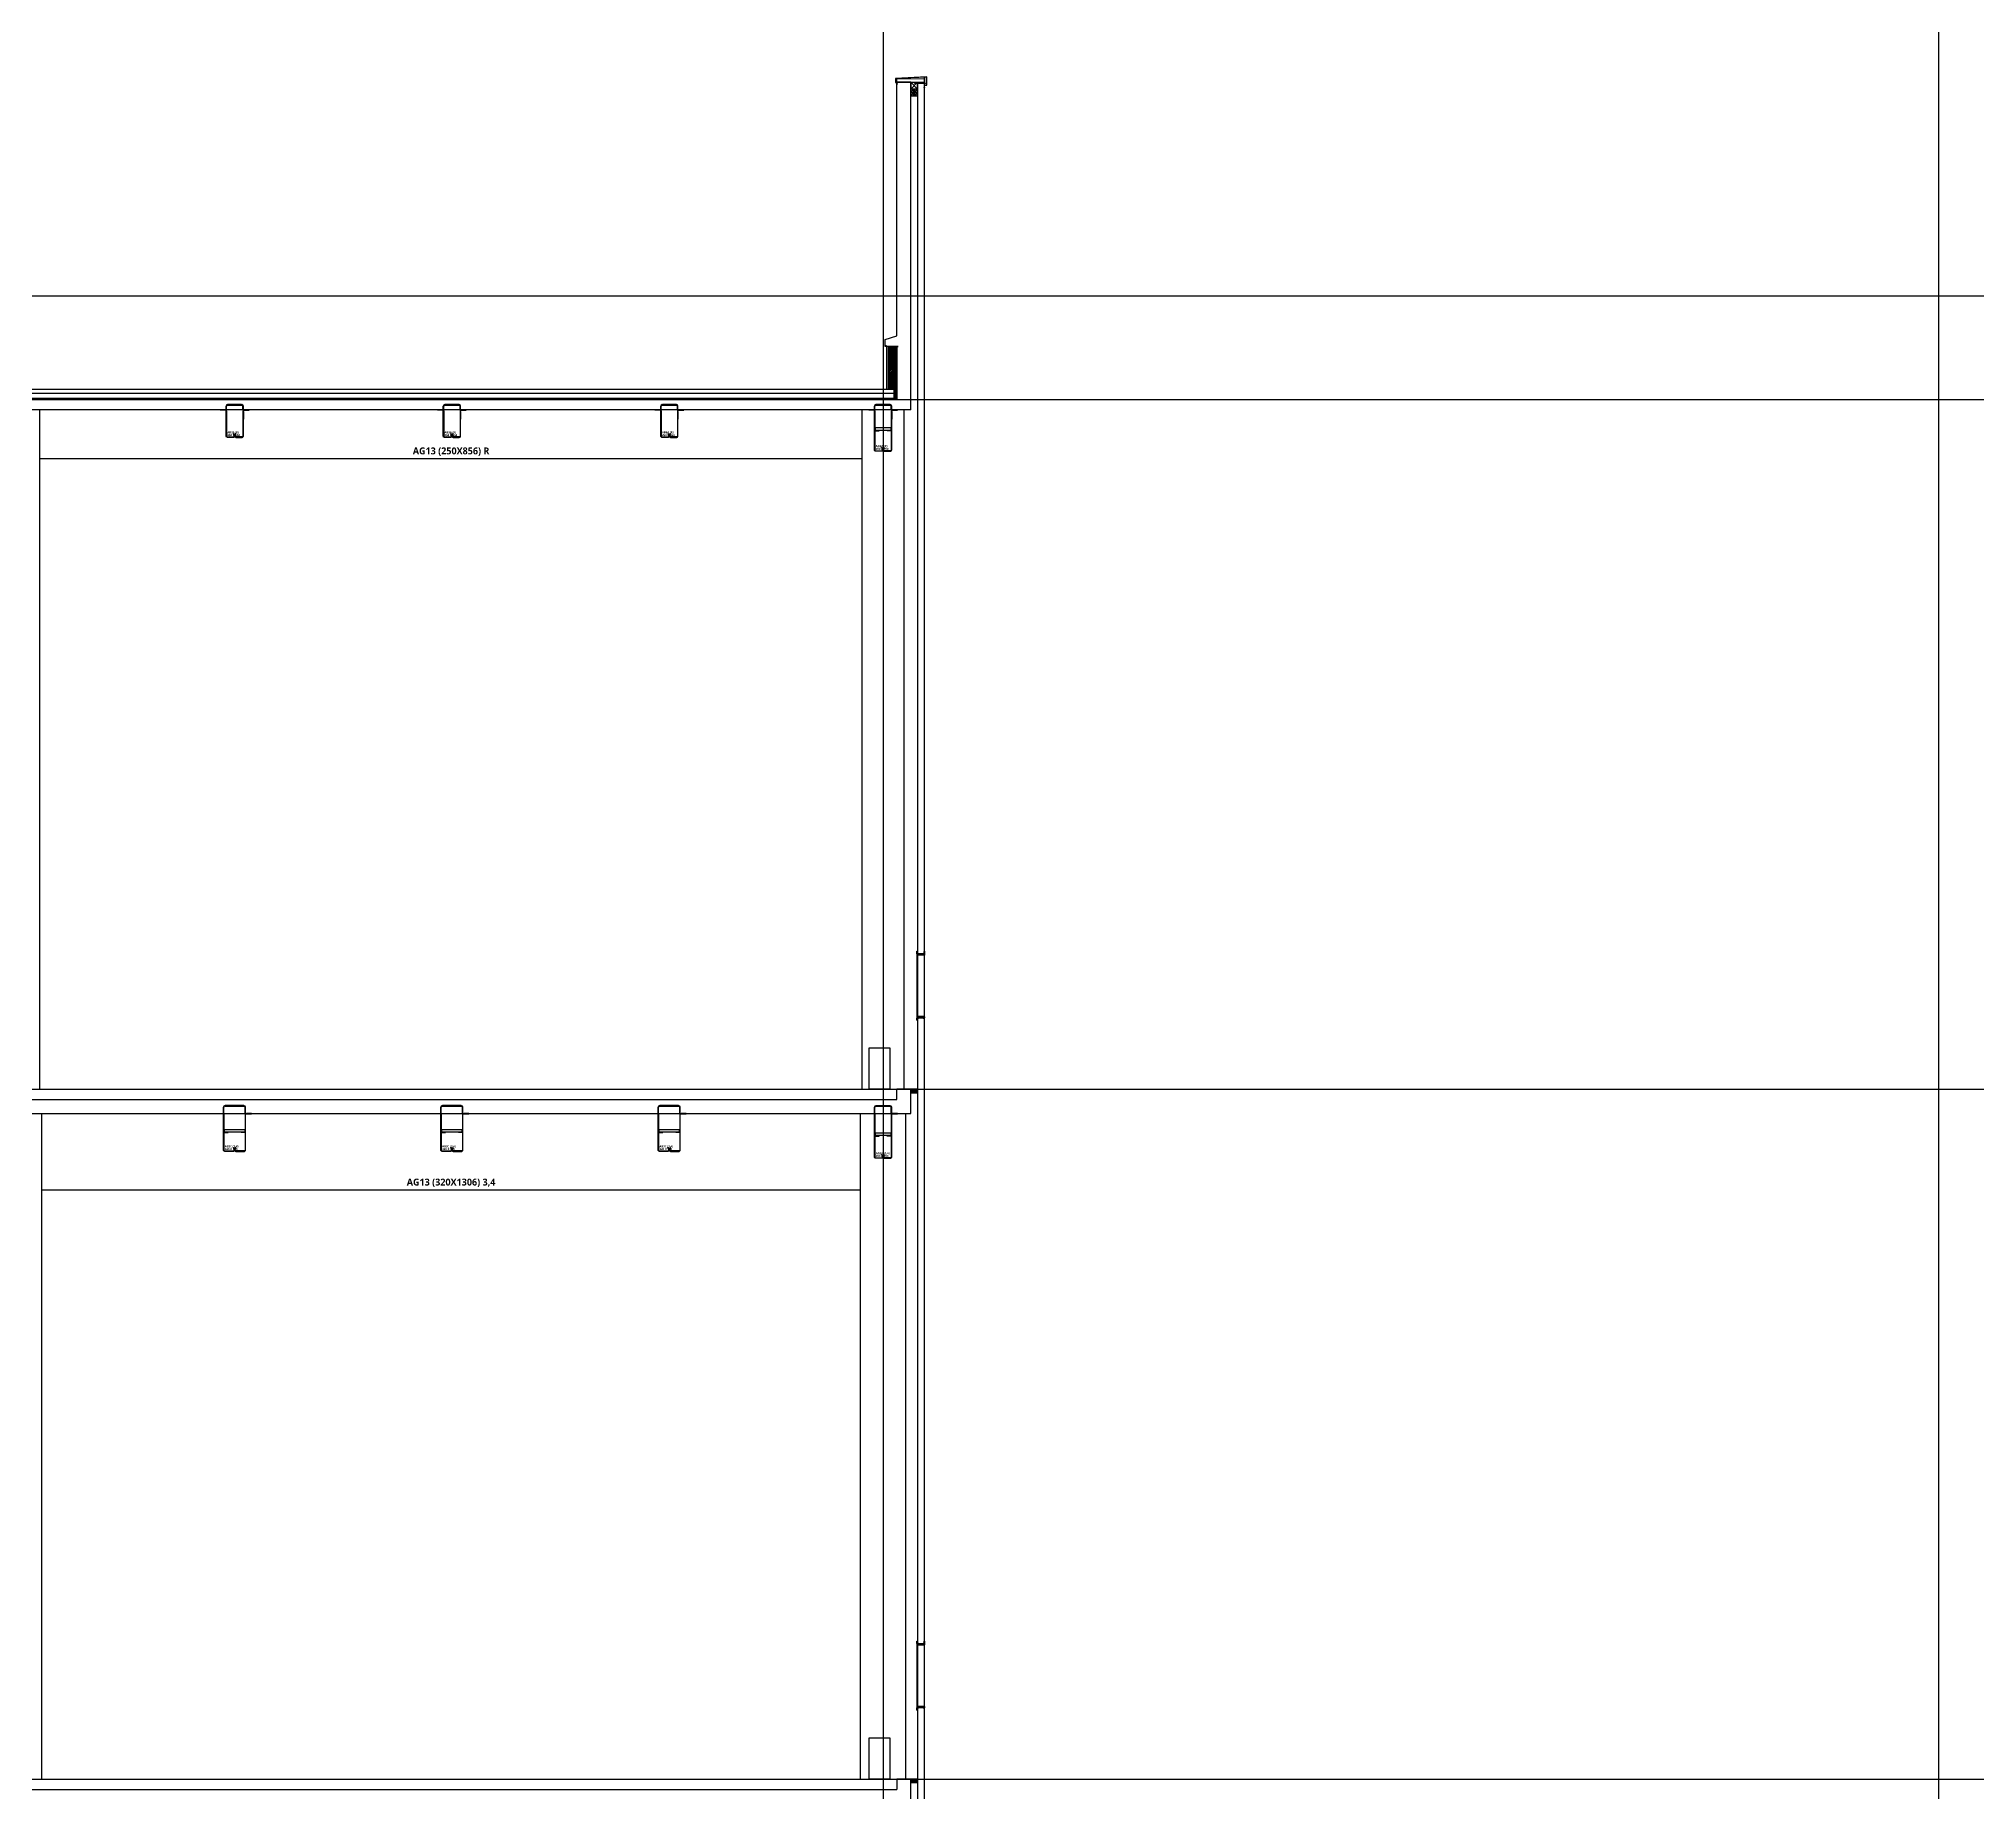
# Model space of a CAD drawing. Header units: millimetres. Extents: x -39468 to 212532, y -94717 to 83483.
# Drawn here: x 84762 to 112860, y 27810 to 53229 of the extents above; entities that cross this region are included whole.
import ezdxf
from ezdxf.enums import TextEntityAlignment as Align

# ---------------------------------------------------------------- set-up
doc = ezdxf.new("R2010")
doc.units = ezdxf.units.MM
doc.header["$LTSCALE"] = 300
doc.header["$MEASUREMENT"] = 0
for name, pattern in [('HID', [2, 1.1, -0.9]), ('XR-단면도$0$HID', [2, 1.1, -0.9]), ('주단면도-1$0$HID', [2, 1.1, -0.9]), ('주단면도-1$0$STD_CENTER', [66, 60, -2, 2, -2])]:
    doc.linetypes.add(name, pattern=pattern)
doc.layers.get('0').update_dxf_attribs({"linetype": 'CONTINUOUS'})
for name, color, linetype in [('##좌굴방지', 6, 'CONTINUOUS'), ('A-CONC-LIN1', 2, 'CONTINUOUS'), ('A-FIN-TYP1', 6, 'CONTINUOUS'), ('A-FLOR-GW', 6, 'CONTINUOUS'), ('A-SECT-LOUVER', 4, 'CONTINUOUS'), ('A-SECT-MATR2', 6, 'CONTINUOUS'), ('A-XXXX-SOLD', 252, 'CONTINUOUS'), ('SECT1', 2, 'CONTINUOUS'), ('주단면도-1$0$A-FIN-TYP1', 6, 'CONTINUOUS'), ('주단면도-1$0$A-SECT-ELEV', 8, 'CONTINUOUS'), ('주단면도-1$0$A-ST-AXIS-CEN', 252, '주단면도-1$0$STD_CENTER'), ('주단면도-1$0$A-ST-CONC', 2, 'CONTINUOUS'), ('주단면도-1$0$HID', 7, '주단면도-1$0$HID')]:
    doc.layers.add(name, color=color, linetype=linetype)
for name, color, linetype, lineweight in [('A-CONC-LIN2', 7, 'CONTINUOUS', 25), ('A-ELEV-LIN2', 7, 'CONTINUOUS', 25), ('A-SECT-LIN2', 6, 'CONTINUOUS', 20), ('A-WAXM-BLOC', 3, 'CONTINUOUS', 25), ('A-WAXM-PANL', 6, 'CONTINUOUS', 20), ('A-XXXX-COAT', 8, 'CONTINUOUS', 18), ('A-XXXX-FIN2', 6, 'CONTINUOUS', 20), ('A-XXXX-HATC', 8, 'CONTINUOUS', 18), ('A-XXXX-INSL2', 8, 'CONTINUOUS', 18), ('A-XXXX-STL', 3, 'CONTINUOUS', 25), ('A-XXXX-WAT1', 9, 'HID', 20), ('XR-단면도$0$A-DWXK-OPEN', 1, 'XR-단면도$0$HID', 15), ('XR-단면도$0$A-SECT-LIN2', 6, 'CONTINUOUS', 20), ('XR-단면도$0$A-SECT-LIN3', 255, 'CONTINUOUS', 18)]:
    doc.layers.add(name, color=color, linetype=linetype, lineweight=lineweight)
doc.layers.add('A-XXXX-NPLT', color=144, linetype='CONTINUOUS', lineweight=15, plot=False)
doc.layers.add('Defpoint', color=161, linetype='CONTINUOUS', plot=False)
doc.styles.add('SH_대대리576', font='NanumGothicBold.ttf')
doc.styles.get("Standard").update_dxf_attribs({"font": 'NanumGothicBold.ttf'})
pattern_1 = [(45, (-26656.6069, -1454.5902), (-0.25, 0.25), [])]
pattern_2 = [(45, (-1421.6069, -6890.6264), (-0.25, 0.25), [])]
pattern_3 = [(45, (-6816.6069, -6684.5902), (-0.25, 0.25), [])]
pattern_4 = [(45, (-6816.6069, -6884.5902), (-0.25, 0.25), [])]

# ---------------------------------------------------------------- blocks, each defined once
blk = doc.blocks.new('A$C1e6bed7d')
at = {"layer": 'A-SECT-LOUVER'}
for p, q in [((-18, -1380), (-18, -487)), ((89, -1380), (89, -487))]:
    blk.add_line(p, q, dxfattribs=at)
for points in [[(0, -468, 0.414214), (1, -467, 0.414214), (0, -467), (-15, -467), (-15, -435, 2.252934), (-17, -436), (-17, -467), (-18, -467), (-18, -487), (-5, -487), (-5, -486), (-4, -487), (8, -487), (9, -486), (9, -487), (35, -487), (62, -487), (62, -486), (62, -487), (75, -487), (75, -486), (76, -487), (89, -487), (89, -468), (94, -468), (94, -434, 0.414214), (94, -433), (90, -433, 0.290922), (90, -434), (87, -439, 1), (89, -440), (91, -435, -0.290922), (91, -435), (92, -435, -0.414214), (93, -435), (93, -467), (71, -467, 0.414214), (70, -467, 0.414214), (71, -468), (87, -468), (87, -478), (75, -478, 0.414214), (74, -479, 0.414214), (75, -480), (87, -480), (87, -485), (35, -485), (-16, -485), (-16, -480), (-4, -480, 0.414214), (-3, -479), (-3, -479), (-3, -479, 0.414214), (-4, -478), (-16, -478), (-16, -468)], [(0, -1399, -0.414214), (1, -1399, -0.414214), (0, -1400), (-15, -1400), (-15, -1432, -2.252934), (-17, -1431), (-17, -1400), (-18, -1400), (-18, -1380), (-5, -1380), (-5, -1381), (-4, -1380), (8, -1380), (9, -1381), (9, -1380), (35, -1380), (62, -1380), (62, -1381), (62, -1380), (75, -1380), (75, -1381), (76, -1380), (89, -1380), (89, -1399), (94, -1399), (94, -1433, -0.414214), (94, -1433), (90, -1433, -0.290922), (90, -1433), (87, -1428, -1), (89, -1427), (91, -1432, 0.290922), (91, -1432), (92, -1432, 0.414214), (93, -1431), (93, -1400), (71, -1400, -0.414214), (70, -1399, -0.414214), (71, -1399), (87, -1399), (87, -1388), (75, -1388, -0.414214), (74, -1388, -0.414214), (75, -1387), (87, -1387), (87, -1382), (35, -1382), (-16, -1382), (-16, -1387), (-4, -1387, -0.414214), (-3, -1388), (-3, -1388), (-3, -1388, -0.414214), (-4, -1388), (-16, -1388), (-16, -1399)]]:
    blk.add_lwpolyline(points, format="xyb", close=True, dxfattribs=at)
at = {"layer": 'A-SECT-MATR2'}
for p, q in [((86, -467), (-14, -467)), ((-14, -1400), (86, -1400))]:
    blk.add_line(p, q, dxfattribs=at)
blk = doc.blocks.new('G$CC1786CAF')
h = blk.add_hatch()
h.set_pattern_fill('ANSI31', color=252, scale=0.1, angle=45, style=0)
h.set_pattern_definition(pattern_1)
h.paths.add_polyline_path([(84, 645), (84, 695), (90, 695), (90, 645)])
h = blk.add_hatch()
h.set_pattern_fill('ANSI31', color=252, scale=0.1, angle=45, style=0)
h.set_pattern_definition(pattern_1)
h.paths.add_polyline_path([(184, 760), (234, 760), (234, 754), (184, 754)])
h = blk.add_hatch()
h.set_pattern_fill('ANSI31', color=252, scale=0.1, angle=45, style=0)
h.set_pattern_definition(pattern_1)
h.paths.add_polyline_path([(334, 645), (334, 695), (328, 695), (328, 645)])
at = {"layer": '##좌굴방지'}
for points in [[(328, 328), (90, 328), (90, 322), (150, 322), (150, 328)], [(98, 328), (98, 368), (320, 368), (320, 328)], [(328, 328), (328, 322), (268, 322), (268, 328)]]:
    blk.add_lwpolyline(points, dxfattribs=at)
at = {"color": 2, "linetype": 'Continuous'}
for p, q in [((84, 645), (84, 739)), ((84, 645), (90, 645)), ((90, 645), (90, 739)), ((105, 760), (313, 760)), ((105, 754), (313, 754)), ((328, 645), (328, 739)), ((334, 645), (328, 645)), ((334, 645), (334, 739))]:
    blk.add_line(p, q, dxfattribs=at)
at = {"color": 7, "linetype": 'Continuous'}
blk.add_line((84, 625), (84, 515), dxfattribs=at)
at = {"color": 3, "linetype": 'Continuous'}
for p, q in [((109, 760), (109, 766)), ((109, 766), (309, 766)), ((109, 760), (309, 760)), ((309, 760), (309, 766))]:
    blk.add_line(p, q, dxfattribs=at)
at = {"color": 252, "linetype": 'Continuous'}
blk.add_line((346, 650), (334, 650), dxfattribs=at)
at = {"color": 2, "linetype": 'Continuous'}
for points in [[(191, 54), (196, 56), (208, 24, -0.520567), (191, 0), (102, 0, -0.414214), (84, 18), (84, 630, 0.413373), (70, 644), (0, 644), (0, 650), (70, 650, -0.413938), (90, 630), (90, 18, 0.414214), (102, 6), (191, 6, 0.520567), (202, 22)], [(227, 54), (222, 56), (210, 24, 0.520567), (227, 0), (316, 0, 0.414214), (334, 18), (334, 630, -0.413373), (348, 644), (418, 644), (418, 650), (348, 650, 0.413938), (328, 630), (328, 18, -0.414214), (316, 6), (227, 6, -0.520567), (216, 22)]]:
    blk.add_lwpolyline(points, format="xyb", close=True, dxfattribs=at)
for centre, radius, start, end in [((105, 739), 21, 90, 180), ((105, 739), 15, 90, 180), ((313, 739), 21, 0, 90), ((313, 739), 15, 0, 90)]:
    blk.add_arc(centre, radius, start, end, dxfattribs=at)
at = {"layer": 'Defpoint', "linetype": 'Continuous'}
for s, p in [('AG2A (3,4)', (102, 73)), ('250 X 850', (102, 33))]:
    blk.add_text(s, height=30, dxfattribs=at).set_placement(p, align=Align.MIDDLE_LEFT)
blk = doc.blocks.new('G$C4E8BD1F3')
h = blk.add_hatch()
h.set_pattern_fill('ANSI31', color=252, scale=0.1, angle=45, style=0)
h.set_pattern_definition(pattern_2)
h.paths.add_polyline_path([(84, 545), (84, 595), (90, 595), (90, 545)])
h = blk.add_hatch()
h.set_pattern_fill('ANSI31', color=252, scale=0.1, angle=45, style=0)
h.set_pattern_definition(pattern_2)
h.paths.add_polyline_path([(219, 660), (269, 660), (269, 654), (219, 654)])
h = blk.add_hatch()
h.set_pattern_fill('ANSI31', color=252, scale=0.1, angle=45, style=0)
h.set_pattern_definition(pattern_2)
h.paths.add_polyline_path([(404, 545), (404, 595), (398, 595), (398, 545)])
at = {"layer": '##좌굴방지'}
for points in [[(98, 277), (98, 317), (390, 317), (390, 277)], [(398, 277), (90, 277), (90, 271), (150, 271), (150, 277)], [(398, 277), (398, 271), (338, 271), (338, 277)]]:
    blk.add_lwpolyline(points, dxfattribs=at)
at = {"color": 2, "linetype": 'Continuous'}
for p, q in [((84, 545), (84, 639)), ((90, 545), (90, 639)), ((105, 660), (383, 660)), ((105, 654), (383, 654)), ((398, 545), (398, 639)), ((404, 545), (404, 639)), ((84, 545), (90, 545)), ((404, 545), (398, 545))]:
    blk.add_line(p, q, dxfattribs=at)
at = {"color": 3, "linetype": 'Continuous'}
for p, q in [((109, 660), (109, 669)), ((109, 669), (379, 669)), ((109, 660), (379, 660)), ((379, 660), (379, 669))]:
    blk.add_line(p, q, dxfattribs=at)
at = {"color": 7, "linetype": 'Continuous'}
blk.add_line((84, 525), (84, 415), dxfattribs=at)
at = {"color": 2, "linetype": 'Continuous'}
for points in [[(226, 54), (231, 56), (243, 24, -0.520567), (226, 0), (102, 0, -0.414214), (84, 18), (84, 530, 0.413373), (70, 544), (0, 544), (0, 550), (70, 550, -0.413938), (90, 530), (90, 18, 0.414214), (102, 6), (226, 6, 0.520567), (237, 22)], [(262, 54), (257, 56), (245, 24, 0.520567), (262, 0), (386, 0, 0.414214), (404, 18), (404, 530, -0.413373), (418, 544), (488, 544), (488, 550), (418, 550, 0.413938), (398, 530), (398, 18, -0.414214), (386, 6), (262, 6, -0.520567), (251, 22)]]:
    blk.add_lwpolyline(points, format="xyb", close=True, dxfattribs=at)
for centre, radius, start, end in [((105, 639), 21, 90, 180), ((105, 639), 15, 90, 180), ((383, 639), 21, 0, 90), ((383, 639), 15, 0, 90)]:
    blk.add_arc(centre, radius, start, end, dxfattribs=at)
at = {"layer": 'Defpoint', "linetype": 'Continuous'}
for s, p in [('AB3C (3,4)', (102, 73)), ('320 X 750', (102, 33))]:
    blk.add_text(s, height=30, dxfattribs=at).set_placement(p, align=Align.MIDDLE_LEFT)
blk = doc.blocks.new('G$C9671FD51')
h = blk.add_hatch()
h.set_pattern_fill('ANSI31', color=252, scale=0.1, angle=45, style=0)
h.set_pattern_definition(pattern_3)
h.paths.add_polyline_path([(84, 594), (84, 629), (90, 629), (90, 594)])
h = blk.add_hatch()
h.set_pattern_fill('ANSI31', color=252, scale=0.1, angle=45, style=0)
h.set_pattern_definition(pattern_3)
h.paths.add_polyline_path([(184, 675), (234, 675), (234, 669), (184, 669)])
h = blk.add_hatch()
h.set_pattern_fill('ANSI31', color=252, scale=0.1, angle=45, style=0)
h.set_pattern_definition(pattern_3)
h.paths.add_polyline_path([(334, 594), (334, 629), (328, 629), (328, 594)])
at = {"layer": '##좌굴방지'}
for points in [[(328, 302), (90, 302), (90, 296), (150, 296), (150, 302)], [(98, 302), (98, 342), (320, 342), (320, 302)], [(328, 302), (328, 296), (268, 296), (268, 302)]]:
    blk.add_lwpolyline(points, dxfattribs=at)
at = {"color": 2, "linetype": 'Continuous'}
for p, q in [((84, 594), (84, 654)), ((84, 594), (90, 594)), ((90, 594), (90, 654)), ((105, 675), (313, 675)), ((105, 669), (313, 669)), ((328, 594), (328, 654)), ((334, 594), (328, 594)), ((334, 594), (334, 654))]:
    blk.add_line(p, q, dxfattribs=at)
at = {"color": 7, "linetype": 'Continuous'}
for p, q in [((84, 575), (84, 465)), ((334, 575), (334, 465))]:
    blk.add_line(p, q, dxfattribs=at)
at = {"color": 3, "linetype": 'Continuous'}
for p, q in [((109, 675), (109, 684)), ((109, 684), (309, 684)), ((109, 675), (309, 675)), ((309, 675), (309, 684))]:
    blk.add_line(p, q, dxfattribs=at)
at = {"color": 2, "linetype": 'Continuous'}
for points in [[(191, 54), (196, 56), (208, 24, -0.520567), (191, 0), (102, 0, -0.414214), (84, 18), (84, 580, 0.413373), (70, 594), (0, 594), (0, 600), (70, 600, -0.413938), (90, 580), (90, 18, 0.414214), (102, 6), (191, 6, 0.520567), (202, 22)], [(227, 54), (222, 56), (210, 24, 0.520567), (227, 0), (316, 0, 0.414214), (334, 18), (334, 580, -0.413373), (348, 594), (418, 594), (418, 600), (348, 600, 0.413938), (328, 580), (328, 18, -0.414214), (316, 6), (227, 6, -0.520567), (216, 22)]]:
    blk.add_lwpolyline(points, format="xyb", close=True, dxfattribs=at)
for centre, radius, start, end in [((105, 654), 21, 90, 180), ((105, 654), 15, 90, 180), ((313, 654), 21, 0, 90), ((313, 654), 15, 0, 90)]:
    blk.add_arc(centre, radius, start, end, dxfattribs=at)
at = {"layer": 'Defpoint', "linetype": 'Continuous'}
for s, p in [('AG2A (R)', (102, 73)), ('250 X 750', (102, 33))]:
    blk.add_text(s, height=30, dxfattribs=at).set_placement(p, align=Align.MIDDLE_LEFT)
blk = doc.blocks.new('G$CDFF0FDA3')
h = blk.add_hatch()
h.set_pattern_fill('ANSI31', color=252, scale=0.1, angle=45, style=0)
h.set_pattern_definition(pattern_4)
h.paths.add_polyline_path([(84, 394), (84, 429), (90, 429), (90, 394)])
h = blk.add_hatch()
h.set_pattern_fill('ANSI31', color=252, scale=0.1, angle=45, style=0)
h.set_pattern_definition(pattern_4)
h.paths.add_polyline_path([(184, 475), (234, 475), (234, 469), (184, 469)])
h = blk.add_hatch()
h.set_pattern_fill('ANSI31', color=252, scale=0.1, angle=45, style=0)
h.set_pattern_definition(pattern_4)
h.paths.add_polyline_path([(334, 394), (334, 429), (328, 429), (328, 394)])
at = {"color": 2, "linetype": 'Continuous'}
for p, q in [((84, 394), (84, 454)), ((84, 394), (90, 394)), ((90, 394), (90, 454)), ((105, 475), (313, 475)), ((105, 469), (313, 469)), ((328, 394), (328, 454)), ((334, 394), (328, 394)), ((334, 394), (334, 454))]:
    blk.add_line(p, q, dxfattribs=at)
at = {"color": 7, "linetype": 'Continuous'}
for p, q in [((84, 375), (84, 265)), ((334, 375), (334, 265))]:
    blk.add_line(p, q, dxfattribs=at)
at = {"color": 3, "linetype": 'Continuous'}
for p, q in [((109, 475), (109, 481)), ((109, 481), (309, 481)), ((109, 475), (309, 475)), ((309, 475), (309, 481))]:
    blk.add_line(p, q, dxfattribs=at)
at = {"color": 2, "linetype": 'Continuous'}
for points in [[(191, 54), (196, 56), (208, 24, -0.520567), (191, 0), (102, 0, -0.414214), (84, 18), (84, 380, 0.413373), (70, 394), (0, 394), (0, 400), (70, 400, -0.413938), (90, 380), (90, 18, 0.414214), (102, 6), (191, 6, 0.520567), (202, 22)], [(227, 54), (222, 56), (210, 24, 0.520567), (227, 0), (316, 0, 0.414214), (334, 18), (334, 380, -0.413373), (348, 394), (418, 394), (418, 400), (348, 400, 0.413938), (328, 380), (328, 18, -0.414214), (316, 6), (227, 6, -0.520567), (216, 22)]]:
    blk.add_lwpolyline(points, format="xyb", close=True, dxfattribs=at)
for centre, radius, start, end in [((105, 454), 21, 90, 180), ((105, 454), 15, 90, 180), ((313, 454), 21, 0, 90), ((313, 454), 15, 0, 90)]:
    blk.add_arc(centre, radius, start, end, dxfattribs=at)
at = {"layer": 'Defpoint', "linetype": 'Continuous'}
for s, p in [('AB3A (R)', (102, 73)), ('250 X 550', (102, 33))]:
    blk.add_text(s, height=30, dxfattribs=at).set_placement(p, align=Align.MIDDLE_LEFT)

msp = doc.modelspace()

# ---------------------------------------------------------------- hatches: boundary and pattern name
at = {"transparency": 33554687}
h = msp.add_hatch(dxfattribs=at)
h.set_pattern_fill('ANSI31', color=256, scale=100)
h.set_pattern_definition([(45, (-682151.384, 1326049.755), (-8.83883476, 8.83883476), [])])
h.paths.add_polyline_path([(97400, 38000), (97400, 37950), (97500, 37950), (97500, 38000)])
h = msp.add_hatch(dxfattribs=at)
h.set_pattern_fill('ANSI31', color=256, scale=100)
h.set_pattern_definition([(45, (-682151.384, 1316049.755), (-8.83883476, 8.83883476), [])])
h.paths.add_polyline_path([(97400, 28000), (97400, 27950), (97500, 27950), (97500, 28000)])
at = {"layer": 'A-XXXX-HATC'}
h = msp.add_hatch(dxfattribs=at)
h.set_pattern_fill('ANSI37', color=256, scale=100, angle=180)
h.set_pattern_definition([(45, (-235600.548, -112190), (-8.83883476, 8.83883476), []), (135, (-235600.548, -112190), (-8.83883476, -8.83883476), [])])
h.paths.add_polyline_path([(97160, 48020), (97160, 48150), (97180, 48150), (97180, 48038), (97162, 48020)])
at = {"layer": 'A-XXXX-SOLD'}
h = msp.add_hatch(dxfattribs=at)
h.set_pattern_fill('ANSI31', color=256, scale=5, angle=180)
h.set_pattern_definition([(45, (-320197.443, -276190), (-11.22532015, 11.22532015), [])])
h.paths.add_polyline_path([(97070, 48770), (97160, 48770), (97160, 48150), (97070, 48150)])

# ---------------------------------------------------------------- linework, layer by layer
for p, q in [((84779, 38000), (84779, 47850)), ((96696, 38000), (96696, 47850)), ((97304, 38000), (97304, 47850)), ((84804, 28000), (84804, 37650)), ((96671, 28000), (96671, 37650)), ((97329, 28000), (97329, 37650))]:
    msp.add_line(p, q)
for points in [[(97400, 38000), (97400, 37950), (97500, 37950), (97500, 38000)], [(97400, 28000), (97400, 27950), (97500, 27950), (97500, 28000)]]:
    msp.add_lwpolyline(points, close=True)
at = {"layer": 'A-CONC-LIN1'}
for p, q in [((97030, 48870), (97200, 48920)), ((97030, 48770), (97030, 48870)), ((97040, 48770), (97030, 48770)), ((97050, 48775), (97040, 48775)), ((97040, 48775), (97040, 48770)), ((97050, 48770), (97050, 48775)), ((97220, 48770), (97050, 48770)), ((97200, 48760), (97220, 48770)), ((97200, 48000), (97200, 48760))]:
    msp.add_line(p, q, dxfattribs=at)
at = {"layer": 'A-CONC-LIN2'}
msp.add_line((97160, 48020), (97160, 48150), dxfattribs=at)
at = {"layer": 'A-ELEV-LIN2'}
for p, q in [((84779, 47144), (96696, 47144)), ((84804, 36544), (96671, 36544))]:
    msp.add_line(p, q, dxfattribs=at)
at = {"layer": 'A-FIN-TYP1'}
for points in [[(96800, 38600), (97100, 38600), (97100, 38000), (96800, 38000)], [(96800, 28600), (97100, 28600), (97100, 28000), (96800, 28000)]]:
    msp.add_lwpolyline(points, close=True, dxfattribs=at)
at = {"layer": 'A-FLOR-GW'}
msp.add_lwpolyline([(97500, 52575), (97500, 13180), (97600, 13180), (97600, 52675)], dxfattribs=at)
at = {"layer": 'A-SECT-LIN2'}
msp.add_line((97180, 48038), (97180, 48770), dxfattribs=at)
at = {"layer": 'A-WAXM-BLOC'}
for p, q in [((97070, 48770), (97070, 48150)), ((97070, 48750), (97160, 48750)), ((97070, 48690), (97160, 48690)), ((97070, 48630), (97160, 48630)), ((97160, 48770), (97160, 48150)), ((97070, 48570), (97160, 48570)), ((97070, 48510), (97160, 48510)), ((97070, 48450), (97160, 48450)), ((97070, 48390), (97160, 48390)), ((97070, 48330), (97160, 48330)), ((97070, 48270), (97160, 48270)), ((97070, 48210), (97160, 48210))]:
    msp.add_line(p, q, dxfattribs=at)
at = {"layer": 'A-WAXM-PANL'}
for p, q in [((97200, 52600), (97200, 52650)), ((97200, 52650), (97600, 52650)), ((97600, 52600), (97200, 52600)), ((97600, 52600), (97600, 52650))]:
    msp.add_line(p, q, dxfattribs=at)
at = {"layer": 'A-XXXX-COAT'}
for p, q in [((97198, 52576), (97198, 52576)), ((97198, 52576), (97198, 52576)), ((97198, 52575), (97198, 52576)), ((97198, 52571), (97198, 52575)), ((97208, 52575), (97198, 52575)), ((97198, 52571), (97198, 52570)), ((97198, 52571), (97208, 52571)), ((97198, 52570), (97198, 52570)), ((97198, 52570), (97198, 52570)), ((97208, 52571), (97208, 52575)), ((97457, 52582), (97459, 52585)), ((97460, 52582), (97457, 52582)), ((97457, 52582), (97459, 52580)), ((97459, 52585), (97500, 52585)), ((97463, 52580), (97459, 52580)), ((97500, 52580), (97459, 52580)), ((97460, 52582), (97464, 52585)), ((97466, 52583), (97463, 52580)), ((97464, 52585), (97466, 52583)), ((97467, 52586), (97466, 52585)), ((97467, 52579), (97466, 52580)), ((97500, 52586), (97467, 52586)), ((97500, 52579), (97467, 52579)), ((97500, 52586), (97500, 52579)), ((97500, 52585), (97600, 52585)), ((97500, 52580), (97600, 52580)), ((97600, 52572), (97600, 52592)), ((97602, 52592), (97600, 52592)), ((97602, 52572), (97600, 52572)), ((97602, 52592), (97602, 52572)), ((97603, 52587), (97602, 52587)), ((97602, 52577), (97603, 52577)), ((97603, 52586), (97603, 52587)), ((97603, 52586), (97603, 52578)), ((97608, 52586), (97603, 52586)), ((97608, 52585), (97603, 52585)), ((97608, 52580), (97603, 52580)), ((97603, 52578), (97608, 52578)), ((97603, 52578), (97603, 52578)), ((97608, 52586), (97608, 52585)), ((97608, 52585), (97608, 52584)), ((97608, 52585), (97608, 52585)), ((97608, 52580), (97608, 52584)), ((97608, 52580), (97608, 52579)), ((97608, 52580), (97608, 52580)), ((97608, 52579), (97608, 52579)), ((97592, 52519), (97592, 52522)), ((97592, 52522), (97602, 52522)), ((97602, 52519), (97592, 52519)), ((97602, 52524), (97602, 52523)), ((97602, 52524), (97602, 52524)), ((97602, 52522), (97602, 52524)), ((97602, 52519), (97602, 52522)), ((97602, 52519), (97602, 52517)), ((97602, 52517), (97602, 52518)), ((97602, 52517), (97602, 52517))]:
    msp.add_line(p, q, dxfattribs=at)
for points in [[(97197, 52573), (97197, 52573), (97195, 52573, 0.327973), (97198, 52570), (97198, 52573), (97198, 52576, 0.327973), (97195, 52573)], [(97603, 52521), (97603, 52520), (97605, 52520, -0.327973), (97602, 52518), (97602, 52520), (97602, 52523, -0.327973), (97605, 52521)]]:
    msp.add_lwpolyline(points, format="xyb", close=True, dxfattribs=at)
for points in [[(97208, 52572), (97210, 52572), (97211, 52573), (97210, 52574), (97208, 52574)], [(97592, 52519), (97590, 52519), (97589, 52520), (97590, 52521), (97592, 52521)]]:
    msp.add_lwpolyline(points, dxfattribs=at)
for centre, start, end in [((97603, 52587), 0, 90), ((97603, 52578), 270, 0), ((97608, 52586), 0, 90), ((97608, 52584), 0, 45), ((97608, 52580), 315, 0), ((97608, 52579), 270, 0), ((97608, 52579), 0, 45)]:
    msp.add_arc(centre, 0.5, start, end, dxfattribs=at)
at = {"layer": 'A-XXXX-FIN2'}
msp.add_line((97050, 48770), (97050, 48150), dxfattribs=at)
at = {"layer": 'A-XXXX-INSL2'}
for p, q in [((97400, 52400), (97500, 52400)), ((97400, 52395), (97500, 52395)), ((97413, 52500), (97418, 52498)), ((97413, 52450), (97418, 52448)), ((97422, 52488), (97414, 52463)), ((97414, 52463), (97414, 52457)), ((97414, 52457), (97417, 52452)), ((97422, 52438), (97414, 52413)), ((97414, 52413), (97414, 52407)), ((97414, 52407), (97417, 52402)), ((97417, 52452), (97423, 52450)), ((97417, 52402), (97423, 52400)), ((97418, 52498), (97422, 52493)), ((97418, 52448), (97422, 52443)), ((97422, 52493), (97422, 52488)), ((97422, 52443), (97422, 52438)), ((97423, 52450), (97428, 52452)), ((97423, 52400), (97428, 52402)), ((97424, 52493), (97427, 52498)), ((97424, 52488), (97424, 52493)), ((97432, 52463), (97424, 52488)), ((97424, 52443), (97427, 52448)), ((97424, 52438), (97424, 52443)), ((97432, 52413), (97424, 52438)), ((97427, 52498), (97433, 52500)), ((97427, 52448), (97433, 52450)), ((97428, 52452), (97432, 52457)), ((97428, 52402), (97432, 52407)), ((97432, 52457), (97432, 52463)), ((97432, 52407), (97432, 52413)), ((97433, 52500), (97438, 52498)), ((97433, 52450), (97438, 52448)), ((97442, 52488), (97434, 52463)), ((97434, 52463), (97434, 52457)), ((97434, 52457), (97437, 52452)), ((97442, 52438), (97434, 52413)), ((97434, 52413), (97434, 52407)), ((97434, 52407), (97437, 52402)), ((97437, 52452), (97443, 52450)), ((97437, 52402), (97443, 52400)), ((97438, 52498), (97442, 52493)), ((97438, 52448), (97442, 52443)), ((97442, 52493), (97442, 52488)), ((97442, 52443), (97442, 52438)), ((97443, 52450), (97448, 52452)), ((97443, 52400), (97448, 52402)), ((97444, 52493), (97447, 52498)), ((97444, 52488), (97444, 52493)), ((97452, 52463), (97444, 52488)), ((97444, 52443), (97447, 52448)), ((97444, 52438), (97444, 52443)), ((97452, 52413), (97444, 52438)), ((97447, 52498), (97453, 52500)), ((97447, 52448), (97453, 52450)), ((97448, 52452), (97452, 52457)), ((97448, 52402), (97452, 52407)), ((97452, 52457), (97452, 52463)), ((97452, 52407), (97452, 52413)), ((97453, 52500), (97458, 52498)), ((97453, 52450), (97458, 52448)), ((97462, 52488), (97454, 52463)), ((97454, 52463), (97454, 52457)), ((97454, 52457), (97457, 52452)), ((97462, 52438), (97454, 52413)), ((97454, 52413), (97454, 52407)), ((97454, 52407), (97457, 52402)), ((97457, 52452), (97463, 52450)), ((97457, 52402), (97463, 52400)), ((97458, 52498), (97462, 52493)), ((97458, 52448), (97462, 52443)), ((97462, 52493), (97462, 52488)), ((97462, 52443), (97462, 52438)), ((97463, 52450), (97468, 52452)), ((97463, 52400), (97468, 52402)), ((97464, 52493), (97467, 52498)), ((97464, 52488), (97464, 52493)), ((97472, 52463), (97464, 52488)), ((97464, 52443), (97467, 52448)), ((97464, 52438), (97464, 52443)), ((97472, 52413), (97464, 52438)), ((97467, 52498), (97473, 52500)), ((97467, 52448), (97473, 52450)), ((97468, 52452), (97472, 52457)), ((97468, 52402), (97472, 52407)), ((97472, 52457), (97472, 52463)), ((97472, 52407), (97472, 52413)), ((97473, 52500), (97478, 52498)), ((97473, 52450), (97478, 52448)), ((97482, 52488), (97474, 52463)), ((97474, 52463), (97474, 52457)), ((97474, 52457), (97477, 52452)), ((97482, 52438), (97474, 52413)), ((97474, 52413), (97474, 52407)), ((97474, 52407), (97477, 52402)), ((97477, 52452), (97483, 52450)), ((97477, 52402), (97483, 52400)), ((97478, 52498), (97482, 52493)), ((97478, 52448), (97482, 52443)), ((97482, 52493), (97482, 52488)), ((97482, 52443), (97482, 52438)), ((97483, 52450), (97488, 52452)), ((97483, 52400), (97488, 52402)), ((97484, 52493), (97487, 52498)), ((97484, 52488), (97484, 52493)), ((97492, 52463), (97484, 52488)), ((97484, 52443), (97487, 52448)), ((97484, 52438), (97484, 52443)), ((97492, 52413), (97484, 52438)), ((97487, 52498), (97493, 52500)), ((97487, 52448), (97493, 52450)), ((97488, 52452), (97492, 52457)), ((97488, 52402), (97492, 52407)), ((97492, 52457), (97492, 52463)), ((97492, 52407), (97492, 52413)), ((97493, 52500), (97498, 52498)), ((97493, 52450), (97498, 52448)), ((97500, 52483), (97494, 52463)), ((97494, 52463), (97494, 52457)), ((97494, 52457), (97497, 52452)), ((97500, 52433), (97494, 52413)), ((97494, 52413), (97494, 52407)), ((97494, 52407), (97497, 52402)), ((97497, 52452), (97500, 52451)), ((97497, 52402), (97500, 52401)), ((97498, 52498), (97500, 52495)), ((97498, 52448), (97500, 52445))]:
    msp.add_line(p, q, dxfattribs=at)
at = {"layer": 'A-XXXX-STL'}
for p, q in [((97632, 52675), (97178, 52655)), ((97178, 52655), (97178, 52595)), ((97178, 52595), (97198, 52595)), ((97630, 52673), (97180, 52653)), ((97180, 52653), (97180, 52597)), ((97180, 52597), (97200, 52597)), ((97198, 52595), (97198, 52565)), ((97198, 52565), (97200, 52565)), ((97200, 52597), (97200, 52565)), ((97600, 52515), (97600, 52557)), ((97600, 52557), (97630, 52557)), ((97602, 52515), (97602, 52555)), ((97602, 52555), (97632, 52555)), ((97630, 52557), (97630, 52673)), ((97632, 52555), (97632, 52675)), ((97602, 52515), (97600, 52515))]:
    msp.add_line(p, q, dxfattribs=at)
at = {"layer": 'A-XXXX-WAT1', "ltscale": 5}
msp.add_line((97220, 48770), (97195, 48764), dxfattribs=at)
at = {"layer": 'XR-단면도$0$A-DWXK-OPEN'}
for p, q in [((97405, 52595), (97495, 52505)), ((97405, 52505), (97495, 52595))]:
    msp.add_line(p, q, dxfattribs=at)
at = {"layer": 'XR-단면도$0$A-SECT-LIN2'}
for p, q in [((97550, 52600), (97400, 52600)), ((97500, 52500), (97500, 52600)), ((97400, 52500), (97500, 52500))]:
    msp.add_line(p, q, dxfattribs=at)
at = {"layer": 'XR-단면도$0$A-SECT-LIN3'}
for p, q in [((97495, 52595), (97405, 52595)), ((97405, 52505), (97405, 52595)), ((97495, 52505), (97495, 52595)), ((97405, 52505), (97495, 52505))]:
    msp.add_line(p, q, dxfattribs=at)
at = {"layer": '주단면도-1$0$A-FIN-TYP1'}
for p, q in [((97170, 48000), (97200, 48030)), ((39800, 38000), (97200, 38000))]:
    msp.add_line(p, q, dxfattribs=at)
for points in [[(97180, 48770), (97180, 48038)], [(39820, 48150), (97200, 48150)], [(39840, 48090), (97180, 48090)], [(39838, 48020), (97162, 48020), (97180, 48038)], [(51300, 28000), (97200, 28000)]]:
    msp.add_lwpolyline(points, dxfattribs=at)
at = {"layer": '주단면도-1$0$A-SECT-ELEV'}
msp.add_line((0, 49500), (153521, 49500), dxfattribs=at)
at = {"layer": '주단면도-1$0$A-ST-AXIS-CEN', "linetype": 'Continuous'}
for p, q in [((97000, 55500), (97000, 0)), ((112300, 55500), (112300, 0)), ((0, 48000), (153521, 48000)), ((0, 38000), (153521, 38000)), ((0, 28000), (153521, 28000))]:
    msp.add_line(p, q, dxfattribs=at)
at = {"layer": '주단면도-1$0$A-ST-CONC'}
for p, q in [((97200, 48920), (97200, 52600)), ((97400, 52600), (97200, 52600)), ((97400, 47850), (97400, 52600)), ((97200, 52379, -206000), (97200, 52500, -206000)), ((97400, 52379, -206000), (97400, 52500, -206000)), ((97200, 48760), (97200, 48000)), ((97400, 47850), (39600, 47850)), ((39800, 48000), (97200, 48000)), ((97400, 38000), (97200, 38000)), ((97200, 37850), (97200, 38000)), ((97400, 37650), (97400, 38000)), ((39800, 37850), (97200, 37850)), ((39600, 37650), (97400, 37650)), ((51300, 27850), (97200, 27850)), ((97200, 28000), (97200, 27850))]:
    msp.add_line(p, q, dxfattribs=at)
for points in [[(97200, 52600), (97400, 52600)], [(97400, 28000), (97200, 28000)], [(97400, 27650), (97400, 28000)]]:
    msp.add_lwpolyline(points, dxfattribs=at)
at = {"layer": '주단면도-1$0$HID'}
for p, q in [((97190, 48770), (97190, 48034)), ((39834, 48010), (97166, 48010)), ((97166, 48010), (97190, 48034))]:
    msp.add_line(p, q, dxfattribs=at)

# ---------------------------------------------------------------- block references
for name, p in [('G$CDFF0FDA3', (87393, 47450)), ('G$CDFF0FDA3', (90541, 47450)), ('G$CDFF0FDA3', (93693, 47450)), ('G$C9671FD51', (96791, 47250)), ('G$C4E8BD1F3', (87356, 37100)), ('G$C4E8BD1F3', (90506, 37100)), ('G$C4E8BD1F3', (93656, 37100)), ('G$CC1786CAF', (96791, 37000))]:
    msp.add_blockref(name, p)
at = {"layer": 'SECT1', "xscale": -1}
for p in [(97582, 40433), (97582, 30433)]:
    msp.add_blockref('A$C1e6bed7d', p, dxfattribs=at)

# ---------------------------------------------------------------- texts
at = {"layer": 'A-XXXX-NPLT', "style": 'SH_대대리576'}
for s, p in [('AG13 (250X856) R', (90738, 47244)), ('AG13 (320X1306) 3,4', (90738, 36644))]:
    msp.add_text(s, height=100, dxfattribs=at).set_placement(p, align=Align.MIDDLE)

doc.saveas('drawing.dxf')
